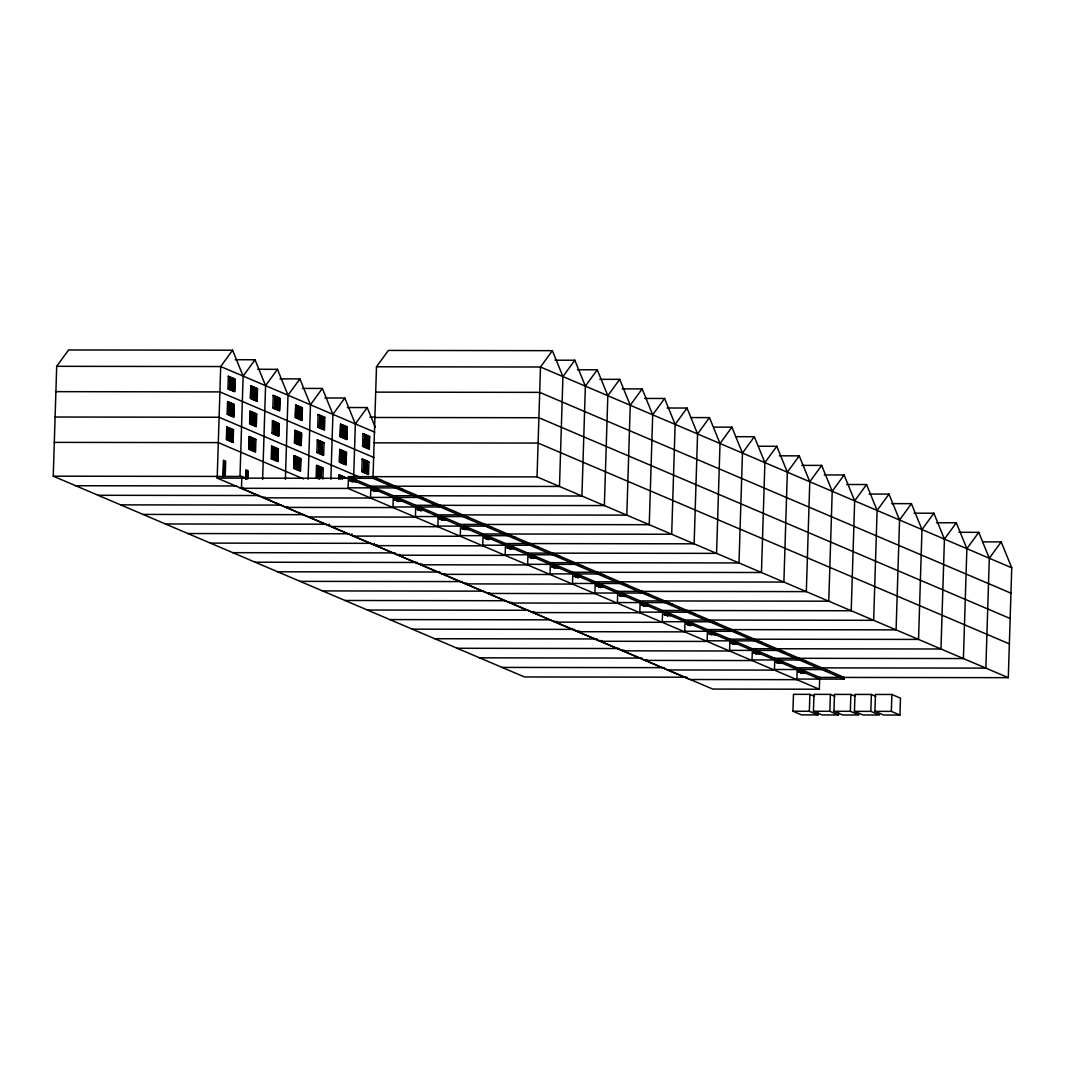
<?xml version="1.0" encoding="UTF-8"?>
<svg xmlns="http://www.w3.org/2000/svg" width="1065" height="1065" viewBox="0 0 1065 1065"><rect width="100%" height="100%" fill="white"/><g stroke="black" fill="none" stroke-linecap="round" stroke-linejoin="round"><path stroke-width="1.5" d="M686.845 677.207L524.513 676.967L53.25 476.175L56.698 366.307L68.586 349.959L232.583 350.199L243.139 376.105L239.998 476.321M688.456 678.898L217.193 478.105L220.695 366.546L232.583 350.199M222.905 477.12L223.437 460.213L225.687 461.172L225.208 476.534M228.043 440.338L228.442 427.664M228.842 414.977L229.241 402.304M229.641 389.63L230.04 376.943M229.734 441.056L230.133 428.37M230.519 415.696L230.919 403.023M231.318 390.336L231.717 377.662M231.411 441.775L231.811 429.089M232.21 416.415L232.609 403.741M233.009 391.055L233.408 378.381M800.254 669.113L819.704 677.393L819.331 689.228L712.725 689.068L241.475 488.289L241.848 476.454L53.25 476.175M245.589 478.997L245.882 469.772L248.132 470.73L247.879 478.411M246.042 479.17L246.281 471.662L247.626 472.234L247.439 478.238M250.488 449.896L250.887 437.222M251.287 424.536L251.686 411.862M252.086 399.189L252.485 386.515M252.165 450.615L252.565 437.941M252.964 425.255L253.363 412.581M253.763 399.907L254.162 387.221M253.856 451.334L254.255 438.647M254.655 425.973L255.054 413.3M255.44 400.626L255.84 387.94M262.629 479.436L265.584 385.663L255.028 359.757L235.152 359.73M272.933 459.454L273.332 446.781M273.718 434.107L274.118 421.421M274.517 408.747L274.916 396.073M274.61 460.173L275.01 447.5M275.409 434.826L275.808 422.139M276.208 409.466L276.607 396.792M276.288 460.892L276.687 448.219M277.086 435.532L277.486 422.858M277.885 410.185L278.284 397.511M285.38 479.343L288.016 395.235L277.459 369.315L257.584 369.289M295.364 469.013L295.764 456.339M296.163 443.666L296.563 430.992M296.962 418.305L297.361 405.632M297.055 469.732L297.454 457.058M297.854 444.385L298.24 431.698M298.639 419.024L299.039 406.351M298.733 470.45L299.132 457.777M299.531 445.103L299.931 432.417M300.33 419.743L300.729 407.07M308.118 479.277L310.461 404.793L299.904 378.887L280.028 378.847M318.209 465.898L317.809 478.584L316.132 477.865L316.518 465.192L323.254 468.054L322.908 479.144M318.608 453.224L319.007 440.551M319.407 427.877L319.806 415.19M319.487 479.303L319.886 466.616M320.285 453.943L320.685 441.269M321.084 428.583L321.484 415.909M319.62 478.917L319.993 467.096L321.444 467.708L321.124 478.065M321.231 478.425L321.577 467.335M321.976 454.662L322.375 441.988M322.775 429.302L323.161 416.628M329.391 525.91L329.444 524.22M330.856 479.33L332.906 414.352L322.349 388.445L302.473 388.419M338.816 479.503L338.963 474.75L345.699 477.613M338.976 478.172L339.069 475.216L340.52 475.842L340.427 478.797M340.654 478.891L340.654 475.469M341.053 462.782L341.439 450.109M341.838 437.435L342.238 424.749M342.238 479.356L342.331 476.188M342.73 463.501L343.13 450.828M343.529 438.154L343.928 425.468M344.408 464.22L344.807 451.547M345.206 438.873L345.606 426.186M819.438 689.281L348.069 488.436L348.441 476.614L537.04 476.894L1008.302 677.673L1011.75 567.805L1001.193 541.899L982.968 541.872M351.836 535.469L351.889 533.791M353.647 477.799L355.351 423.91L344.794 398.004L324.905 397.977M353.886 480.648L353.806 479.756L356.389 480.848M354.113 480.741L354.033 479.849M354.259 479.942L354.339 480.834L349.786 480.635M354.565 480.927L354.472 480.035M354.698 480.129L354.791 481.021L350.345 480.874M355.018 481.127L354.925 480.222M355.151 480.328L355.231 481.22L350.798 481.061M355.457 481.313L355.377 480.422M355.683 481.407L355.603 480.515M355.83 480.608L355.91 481.5L351.357 481.3M356.136 481.593L356.043 480.701M356.269 480.808L356.362 481.7L351.916 481.54M363.485 472.354L363.884 459.667M364.283 446.994L364.683 434.32M365.175 473.06L365.575 460.386M365.961 447.713L366.36 435.039M366.853 473.779L367.252 461.105M367.651 448.432L368.051 435.745M348.441 476.614L370.886 486.173L370.514 498.007L263.92 497.848M373.043 476.641L844.305 677.433L844.252 679.124L372.99 478.331L376.491 366.773L388.379 350.425L552.376 350.665L562.932 376.584L559.484 486.452L370.886 486.173M374.334 543.35L374.281 545.04L377.556 545.04M376.438 490.246L376.358 489.354M376.584 489.461L376.664 490.353L372.231 490.193M376.89 490.446L376.81 489.554M377.116 490.539L377.037 489.647M377.25 489.74L377.343 490.632L372.79 490.433M377.569 490.725L377.476 489.833M377.702 489.927L377.795 490.832L373.349 490.672M378.008 490.925L377.929 490.033M378.235 491.018L378.155 490.126M378.381 490.22L378.461 491.111L373.802 490.872M374.361 491.111L378.794 491.258L378.594 490.313M378.794 491.258L378.821 490.406L376.251 489.314L376.225 490.153L372.124 490.153L374.694 491.245M373.882 487.451L393.331 495.731L392.958 507.566L286.352 507.406M395.488 486.212L395.435 487.903L347.869 487.823M398.39 501.668L398.483 498.5M398.989 499.858L398.909 498.966M399.135 499.059L399.215 499.951L394.782 499.805M399.442 500.057L399.362 499.166M399.588 499.259L399.668 500.151L395.235 500.004M399.894 500.244L399.801 499.352M400.12 500.337L400.027 499.445M400.254 499.538L400.347 500.43L395.794 500.244M400.56 500.537L400.48 499.631M400.706 499.738L400.786 500.63L396.353 500.47M401.012 500.723L400.933 499.831M401.159 499.924L401.239 500.816L396.806 500.67M396.313 497.009L415.763 505.289L415.39 517.124L308.797 516.964M417.919 495.771L417.866 497.462L370.314 497.395M420.821 511.227L420.928 508.058M421.101 509.283L421.128 508.431L423.71 509.536L423.684 510.375L419.237 510.228M421.327 509.376L421.234 508.484M421.554 509.469L421.46 508.577M421.767 509.563L421.687 508.671M421.993 509.656L421.913 508.764M422.139 508.87L422.219 509.762L417.666 509.563M422.446 509.855L422.366 508.964M422.672 509.949L422.579 509.057M422.805 509.15L422.898 510.042L418.239 509.802M423.031 509.243L423.124 510.135L418.798 510.042M423.338 510.241L423.258 509.336M423.564 510.335L423.484 509.443M418.758 506.567L438.208 514.861L437.835 526.682L331.242 526.536M440.364 505.329L440.311 507.02L392.759 506.953M443.546 518.841L443.572 517.989L446.142 519.094M443.759 518.935L443.679 518.043M443.879 518.988L443.905 518.136L444.105 519.081M444.331 519.174L444.238 518.282M444.544 519.267L444.464 518.375M444.771 519.361L444.691 518.469M444.997 519.467L444.917 518.575M445.143 518.668L445.223 519.56L440.67 519.361M445.45 519.653L445.356 518.762M445.676 519.747L445.583 518.855M445.902 519.84L445.809 518.948M446.035 519.041L446.115 519.946L441.802 519.84M441.203 516.126L460.652 524.419L460.28 536.254L353.673 536.094M462.809 514.888L462.756 516.578L415.19 516.512M466.324 528.546L466.23 527.654M466.457 527.747L466.537 528.639L462.103 528.493M466.763 528.733L466.683 527.841M466.883 528.786L466.909 527.934L467.109 528.879M467.242 528.08L467.322 528.972L462.663 528.733M467.548 529.065L467.468 528.173M467.775 529.172L467.695 528.28M468.001 529.265L467.921 528.373M468.134 528.466L468.227 529.358L463.674 529.159M468.454 529.451L468.36 528.56M463.634 525.697L483.084 533.978L482.711 545.812L376.118 545.653M485.254 524.459L485.201 526.15L437.635 526.07M488.143 539.915L488.249 536.747M488.422 537.958L488.449 537.119L491.032 538.224M488.555 537.173L488.649 538.065L484.322 537.958L486.905 539.063M488.875 538.158L488.782 537.266M489.008 537.359L489.101 538.251L484.655 538.105M489.314 538.344L489.234 537.452M489.541 538.437L489.461 537.545M489.687 537.639L489.767 538.531L485.107 538.291M489.887 538.584L489.913 537.745M490.1 538.677L490.02 537.785M490.326 538.77L490.246 537.878M490.552 538.877L490.472 537.985M490.699 538.078L490.779 538.97L486.226 538.77M490.912 538.171L491.005 539.063L486.678 538.957M486.079 535.256L505.529 543.536L505.156 555.371L398.563 555.211M507.686 534.018L507.632 535.708L460.08 535.628M510.588 549.473L510.681 546.305M511.2 547.663L511.12 546.771M511.426 547.769L511.333 546.878M511.653 547.863L511.559 546.971M511.879 547.956L511.786 547.064M512.012 547.157L512.092 548.049L507.552 547.849M512.318 548.142L512.238 547.25M512.545 548.235L512.465 547.343M512.691 547.45L512.771 548.342L508.112 548.089M512.877 548.382L512.904 547.543M513.024 547.583L513.104 548.475L508.671 548.329M509.123 548.528L513.45 548.621L513.25 547.69M513.45 548.621L513.476 547.783L510.894 546.678L510.974 547.57L506.767 547.516L509.35 548.621M508.524 544.814L527.974 553.108L527.601 564.929L420.995 564.783M530.13 543.576L530.077 545.267L482.512 545.2M533.299 557.088L533.325 556.236L535.908 557.341L535.881 558.18L531.675 558.127M533.445 556.289L533.525 557.181L529.198 557.075L531.781 558.18M533.751 557.275L533.672 556.383M533.978 557.368L533.885 556.476M534.111 556.582L534.204 557.474L529.545 557.221M534.337 556.676L534.43 557.567L530.104 557.461M534.643 557.661L534.563 556.769M537.04 476.894L540.488 367.012L552.376 350.665M534.87 557.754L534.79 556.862M535.016 556.955L535.096 557.847L530.556 557.647M535.322 557.94L535.242 557.048M535.549 558.047L535.455 557.155M535.682 557.248L535.655 558.087L531.115 557.887M530.969 554.372L550.405 562.666L550.046 574.501L443.439 574.341M552.575 553.134L552.522 554.825L504.956 554.759M555.85 566.7L555.77 565.808L558.353 566.899M556.076 566.793L555.997 565.901M556.303 566.886L556.223 565.994M556.449 566.087L556.529 566.979L551.976 566.78M556.755 567.073L556.662 566.181M556.982 567.179L556.889 566.287M557.115 566.38L557.208 567.272L552.535 567.019M557.341 566.473L557.421 567.365L553.108 567.259M557.647 567.459L557.567 566.567M557.874 567.552L557.794 566.66M558.02 566.753L558.1 567.645L553.547 567.459M558.233 566.86L558.326 567.752L554.106 567.698M553.401 563.931L572.85 572.225L572.477 584.059L465.884 583.9M575.007 562.693L574.954 564.383L527.401 564.317M577.909 578.162L578.015 574.994M578.188 576.205L578.215 575.366L580.798 576.458L580.771 577.31L574.088 576.205L578.521 576.351L578.548 575.513M578.415 576.298L578.322 575.406M578.854 576.498L578.774 575.606M579.08 576.591L579.001 575.699M579.307 576.684L579.227 575.792M579.44 575.885L579.533 576.777L574.98 576.591M554.945 360.196L574.82 360.236L585.377 386.142L581.916 496.01L393.331 495.731M579.759 576.884L579.666 575.992M579.986 576.977L579.893 576.085M580.199 577.07L580.119 576.178M580.425 577.163L580.345 576.272M580.571 576.365L580.651 577.257L576.098 577.057M575.846 573.503L595.295 581.783L594.922 593.618L488.329 593.458M597.452 572.264L597.398 573.955L548.195 573.875M600.354 587.72L600.447 584.552M600.74 585.817L600.647 584.925L603.229 586.03M600.873 585.018L600.966 585.91L596.52 585.763L599.102 586.868M601.192 586.003L601.099 585.111M601.405 586.109L601.326 585.218M601.632 586.203L601.552 585.311M601.858 586.296L601.778 585.404M577.376 369.768L597.265 369.795L607.822 395.701L604.361 505.569L415.763 505.289M602.084 586.389L602.005 585.497M602.311 586.482L602.218 585.59M602.444 585.697L602.537 586.589L597.984 586.389M602.763 586.682L602.67 585.79M602.897 585.883L602.976 586.775L598.543 586.629M603.123 585.976L603.203 586.868L598.996 586.815M598.29 583.061L617.74 591.341L617.367 603.176L510.761 603.016M619.897 581.823L619.843 583.514L572.278 583.447M623.065 595.335L623.092 594.483L625.674 595.588L625.648 596.427L618.965 595.322L623.398 595.481L623.211 594.536M623.518 595.521L623.424 594.629M623.744 595.615L623.651 594.723M623.877 594.816L623.97 595.708L619.417 595.521M624.183 595.814L624.103 594.922M624.33 595.015L624.41 595.907L619.976 595.761M599.821 379.326L619.697 379.353L630.254 405.259L626.806 515.127L438.208 514.861M624.636 596.001L624.556 595.109M624.862 596.094L624.782 595.202M625.088 596.187L624.995 595.295M625.315 596.293L625.222 595.402M625.448 595.495L625.541 596.387L620.988 596.187M620.722 592.619L640.172 600.913L639.799 612.734L533.206 612.588M642.328 591.381L642.275 593.072L594.723 593.005M645.51 604.893L645.536 604.055L648.119 605.146M645.736 604.987L645.643 604.095M645.869 604.188L645.843 605.04L641.41 604.893L643.992 605.985L648.092 605.998L647.999 605.106M646.069 605.133L645.989 604.241M646.202 604.334L646.295 605.226L641.862 605.08M646.522 605.319L646.428 604.427M646.748 605.426L646.655 604.521M622.266 388.885L642.142 388.911L652.699 414.818L649.251 524.699L460.652 524.419M646.881 604.627L646.961 605.519L642.421 605.319M647.187 605.612L647.107 604.72M647.334 604.813L647.413 605.705L642.98 605.559M647.64 605.799L647.56 604.907M647.866 605.892L647.773 605M643.167 602.178L662.616 610.471L662.244 622.306L555.65 622.146M664.773 600.94L664.72 602.63L617.168 602.564M667.675 616.409L667.768 613.24M668.061 614.505L667.968 613.613L670.551 614.705L670.524 615.557L663.854 614.452L668.394 614.651L668.421 613.799M668.288 614.598L668.194 613.706M664.414 614.691L668.847 614.838L668.647 613.893M668.847 614.838L668.873 613.986L669.073 614.931M644.698 398.443L664.587 398.47L675.143 424.389L671.682 534.257L483.084 533.978M669.299 615.024L669.206 614.132M669.512 615.131L669.432 614.225M669.739 615.224L669.659 614.332M669.885 614.425L669.965 615.317L665.425 615.117M670.191 615.41L670.111 614.518M670.324 614.611L670.418 615.503L665.984 615.357M665.612 611.749L685.061 620.03L684.689 631.865L578.082 631.705M687.218 610.511L687.165 612.202L639.599 612.122M690.107 625.967L690.213 622.799M690.386 624.01L690.413 623.171L692.995 624.276L692.969 625.115L688.416 624.915M690.613 624.117L690.533 623.225M690.746 623.318L690.839 624.21L686.286 624.01L688.869 625.115M691.065 624.303L690.972 623.411M691.292 624.396L691.198 623.504M691.505 624.489L691.425 623.597M691.731 624.596L691.651 623.691M667.143 408.002L687.018 408.041L697.575 433.948L694.127 543.816L505.529 543.536M692.077 624.729L691.984 623.837L691.851 624.636L687.404 624.489M692.29 624.836L692.21 623.93M692.516 624.929L692.436 624.037M692.743 625.022L692.663 624.13M688.043 621.308L707.493 629.588L707.12 641.423L600.527 641.263M709.649 620.07L709.596 621.76L662.044 621.694M712.938 633.622L712.858 632.73L715.44 633.835L715.414 634.673L710.861 634.474M713.164 633.715L713.084 632.823M713.39 633.821L713.31 632.929M713.617 633.915L713.523 633.023M713.75 633.116L713.843 634.008L709.29 633.808M714.069 634.101L713.976 633.209M691.238 417.573L709.463 417.6L720.02 443.506L716.572 553.374L527.974 553.108M714.202 633.302L714.282 634.194L709.849 634.048M714.429 633.395L714.855 634.434L710.302 634.247M715.068 634.54L714.988 633.635M715.294 634.634L715.214 633.742M710.488 630.866L729.938 639.16L729.565 650.981L622.972 650.835M732.094 629.628L732.041 631.319L684.489 631.252M733.306 644.045L737.845 644.245L737.765 643.34L735.303 642.288L735.276 643.14L731.176 643.127L733.745 644.232M735.489 643.233L735.409 642.341M735.635 642.435L735.715 643.327L731.282 643.18M735.942 643.42L735.862 642.528M736.168 643.526L736.088 642.634M736.394 643.619L736.301 642.728M736.621 643.713L736.527 642.821M713.683 427.132L731.908 427.158L742.465 453.064L739.004 562.946L550.405 562.666M736.754 642.914L736.847 643.806L732.294 643.606M737.06 643.899L736.98 643.007M737.206 643.1L737.286 644.005L732.853 643.846M737.513 644.099L737.433 643.207M737.632 644.139L737.659 643.3M732.933 640.424L752.383 648.718L752.01 660.553L645.403 660.393M754.539 639.186L754.486 640.877L706.92 640.811M757.827 652.752L757.734 651.86L760.317 652.952M758.054 652.845L757.961 651.953M758.187 652.046L758.267 652.938L753.727 652.739M758.493 653.031L758.413 652.139M758.639 652.233L758.719 653.125L754.286 652.978M758.946 653.231L758.866 652.339M736.128 436.69L754.34 436.717L764.896 462.636L761.448 572.504L572.85 572.225M759.172 653.324L759.079 652.432M759.398 653.417L759.305 652.526M759.625 653.511L759.531 652.619M759.758 652.712L759.838 653.604L755.298 653.417M760.064 653.71L759.984 652.805M760.21 652.912L760.29 653.803L755.857 653.657M755.365 649.996L774.814 658.277L774.441 670.111L667.848 669.952M776.984 648.758L776.931 650.435L729.365 650.369M780.379 662.363L780.286 661.458M780.605 662.457L780.512 661.565M780.831 662.55L780.738 661.658M781.044 662.643L780.965 661.751M781.191 661.844L781.271 662.736L776.731 662.537M781.497 662.829L781.417 661.937M758.56 446.262L776.784 446.288L787.341 472.194L783.893 582.062L595.295 581.783M781.643 662.044L781.723 662.936L777.29 662.776M781.95 663.029L781.856 662.137M782.176 663.122L782.083 662.23M782.402 663.215L782.309 662.323M782.615 663.309L782.535 662.417M818.04 711.846L817.947 714.921L801.546 714.895L792.946 711.234L793.478 694.327L809.879 694.353L814.179 696.191M777.809 659.555L797.259 667.835L796.886 679.67L690.293 679.51M799.416 658.316L799.362 660.007L751.81 659.927M802.93 671.962L802.837 671.07M803.063 671.163L803.156 672.068L798.723 671.909M803.383 672.161L803.29 671.269M803.596 672.255L803.516 671.363M803.822 672.348L803.742 671.456M779.354 455.82L799.229 455.847L809.786 481.753L806.325 591.621L617.74 591.341M804.048 672.441L803.968 671.549M804.195 671.642L804.275 672.534L799.722 672.348M804.501 672.641L804.408 671.749M804.634 671.842L804.727 672.734L800.294 672.587M804.954 672.827L804.86 671.935M805.087 672.028L805.167 672.92L800.734 672.774M817.947 714.921L809.347 711.26L809.879 694.353M838.541 711.886L838.448 714.948L822.047 714.934L813.447 711.26L813.98 694.353L830.38 694.38L834.68 696.217M821.861 667.875L821.807 669.566L774.242 669.499M801.785 465.378L821.674 465.405L832.218 491.311L828.77 601.192L640.172 600.913M838.448 714.948L829.848 711.287L830.38 694.38M833.948 711.287L850.349 711.314L858.949 714.988L842.548 714.961L833.948 711.287L834.481 694.393L850.868 694.42L855.182 696.244M824.23 474.937L844.106 474.963L854.663 500.883L851.215 610.751L662.616 610.471M850.349 711.314L850.868 694.42M854.436 711.327L870.837 711.353L879.45 715.014L863.049 714.988L854.436 711.327L854.969 694.42L871.37 694.447L875.67 696.284M846.675 484.495L866.551 484.535L877.107 510.441L873.646 620.309L685.061 620.03M870.837 711.353L871.37 694.447M874.937 711.353L875.47 694.447L891.871 694.473L900.484 698.147L899.952 715.041L883.551 715.014L874.937 711.353L891.338 711.38L899.952 715.041M891.338 711.38L891.871 694.473M869.107 494.067L888.995 494.093L899.552 520L896.091 629.868L707.493 629.588M891.551 503.625L911.427 503.652L921.984 529.558L918.536 639.426L729.938 639.16M913.996 513.184L933.872 513.21L944.429 539.116L940.981 648.998L752.383 648.718M936.428 522.742L956.317 522.769L966.874 548.688L963.412 658.556L774.814 658.277M958.873 532.3L978.748 532.34L989.305 558.246L985.857 668.114L797.259 667.835M243.139 376.105L255.028 359.757M265.584 385.663L277.459 369.315M288.016 395.235L299.904 378.887M310.461 404.793L322.349 388.445M332.906 414.352L344.794 398.004M355.351 423.91L367.225 407.562L375.306 427.385M562.932 376.584L574.82 360.236M585.377 386.142L597.265 369.795M607.822 395.701L619.697 379.353M630.254 405.259L642.142 388.911M652.699 414.818L664.587 398.47M675.143 424.389L687.018 408.041M697.575 433.948L709.463 417.6M720.02 443.506L731.908 427.158M742.465 453.064L754.34 436.717M764.896 462.636L776.784 446.288M787.341 472.194L799.229 455.847M809.786 481.753L821.674 465.405M832.218 491.311L844.106 474.963M854.663 500.883L866.551 484.535M877.107 510.441L888.995 494.093M899.552 520L911.427 503.652M921.984 529.558L933.872 513.21M944.429 539.116L956.317 522.769M966.874 548.688L978.748 532.34M989.305 558.246L1001.193 541.899M56.698 366.307L220.695 366.546L374.787 432.204M376.491 366.773L540.488 367.012L1011.75 567.805M55.913 391.654L219.909 391.907L374.001 457.551M375.705 392.133L539.702 392.373L1010.951 593.165M347.35 407.536L367.225 407.562M369.795 417.094L374.76 417.107M55.114 417.014L219.11 417.254L361.235 477.812M374.907 417.48L538.903 417.733L1010.152 618.512M54.315 442.374L218.312 442.614L303.578 478.944M374.108 442.84L538.105 443.08L1009.354 643.872M217.193 478.105L372.99 478.331M378.434 479.995L380.897 479.995M353.78 480.595L349.679 480.595L352.262 481.686M75.695 485.733L236.377 485.973M239.638 487.663L242.913 487.677M241.475 488.289L348.069 488.436M401.092 488.595L398.63 488.595L403.342 489.554M98.126 495.292L258.822 495.531M262.07 497.235L265.358 497.235M423.537 498.154L421.074 498.154L425.774 499.112M120.571 504.863L281.253 505.09M284.515 506.794L287.79 506.794M445.982 507.725L443.519 507.712L445.756 508.671M421.207 509.323L417.001 509.27L419.583 510.375M417.227 509.363L421.66 509.523M143.016 514.422L303.698 514.661M468.414 517.284L465.951 517.284L468.201 518.229M443.652 518.895L439.446 518.828L442.015 519.933M439.659 518.935L444.212 519.121M440.231 519.174L444.664 519.321M441.23 519.6L445.782 519.8M165.448 523.98L326.143 524.22M490.859 526.842L488.396 526.842L490.646 527.801M463.222 528.972L467.668 529.119M464.234 529.398L468.56 529.505L468.587 528.653L466.004 527.561L466.097 528.453L461.877 528.4L464.46 529.491M187.893 533.538L348.575 533.778M513.077 537.359L515.54 537.359M485.667 538.531L490.22 538.73M210.338 543.11L371.019 543.336M535.522 546.917L537.985 546.917M507.1 547.663L511.533 547.809M232.782 552.668L395.115 552.908M396.726 554.599L400.001 554.599M555.717 555.531L558.18 555.531M557.967 556.476L560.43 556.489M255.214 562.227L417.56 562.466M419.157 564.157L422.446 564.17M580.625 565.089L578.162 565.089L582.861 566.048M555.97 566.74L551.643 566.647L554.226 567.738M277.659 571.785L440.005 572.025M441.602 573.716L444.877 573.729M603.056 574.647L600.607 574.647L605.306 575.606M574.528 576.391L578.974 576.538M575.539 576.831L580.092 577.017M300.104 581.357L462.436 581.583M464.047 583.287L467.322 583.287M625.501 584.206L623.038 584.206L627.751 585.164M596.972 585.95L601.525 586.149M597.532 586.189L601.978 586.349M322.535 590.915L483.217 591.155M486.479 592.846L489.767 592.846M647.946 593.777L645.483 593.764L650.183 594.736M620.429 595.947L624.969 596.147M344.98 600.474L505.662 600.713M508.924 602.404L512.198 602.404M670.391 603.336L667.928 603.336L672.627 604.294M643.433 605.745L647.973 605.945M367.425 610.032L528.107 610.272M531.368 611.962L534.643 611.976M690.36 612.894L692.822 612.894M692.609 613.853L695.072 613.853M664.853 614.878L669.406 615.077M389.857 619.59L550.552 619.83M553.8 621.534L557.088 621.534M712.805 622.453L715.267 622.453M715.054 623.411L717.504 623.411M686.845 624.25L691.398 624.449M687.857 624.676L692.41 624.875M412.301 629.162L574.647 629.402M576.245 631.092L579.52 631.092M735.249 632.011L737.712 632.024M737.486 632.969L739.949 632.969M712.831 633.582L708.731 633.569L711.314 634.673M708.837 633.622L713.284 633.768M434.746 638.72L597.079 638.96M598.69 640.651L601.965 640.651M760.144 641.583L757.681 641.583L762.394 642.541M731.735 643.366L736.274 643.566M457.178 648.279L619.524 648.518M621.121 650.209L624.41 650.222M782.589 651.141L780.126 651.141L784.838 652.1M757.708 652.699L753.607 652.699L756.19 653.79M754.739 653.178L759.278 653.364M479.623 657.837L641.969 658.077M643.566 659.768L646.854 659.781M805.034 660.699L802.571 660.699L807.27 661.658M778.635 663.362L776.052 662.257L780.152 662.257L780.179 661.418L782.762 662.51L782.735 663.362L778.302 663.215M776.159 662.31L780.712 662.497M777.73 662.976L782.282 663.176M502.068 667.409L664.4 667.649M827.465 670.271L825.016 670.258L829.715 671.216M799.163 672.108L803.716 672.308M819.704 677.393L1008.302 677.673M796.687 679.057L844.252 679.124M792.946 711.234L809.347 711.26M813.447 711.26L829.848 711.287M228.456 376.704L229.907 377.316L229.534 389.151L228.083 388.539M230.133 377.423L231.598 378.035M233.501 378.847L234.966 379.473L234.593 391.308L233.129 390.682M252.352 386.888L250.901 386.262L250.528 398.097L251.979 398.723M254.255 387.7L255.72 388.312M257.397 389.031L255.946 388.419L255.573 400.24L257.024 400.866M273.332 395.821L274.797 396.446M276.474 397.165L275.023 396.539L274.65 408.374L276.101 409M278.391 397.977L279.842 398.603L279.469 410.424L278.018 409.812M297.454 406.098L298.919 406.724L298.546 418.558L297.082 417.933M299.145 406.817L300.596 407.442M318.222 414.951L319.673 415.563M321.364 416.282L319.899 415.67L319.527 427.491L320.991 428.117M323.267 417.094L324.719 417.72M342.344 425.228L343.795 425.84M345.486 426.559L344.022 425.947L343.649 437.768L345.113 438.394M363.098 434.067L364.563 434.693M366.466 435.505L367.918 436.131L367.545 447.952L366.094 447.34M368.144 436.224L369.608 436.836M229.76 389.244L231.225 389.87M253.883 399.535L255.347 400.147M272.959 407.655L274.424 408.281M298.772 418.652L300.224 419.277M317.849 426.785L319.3 427.398M322.895 428.929L324.359 429.554M341.971 437.063L343.423 437.675M362.726 445.902L364.19 446.528M367.771 448.059L369.236 448.671M227.657 402.051L229.121 402.677L228.749 414.511L227.284 413.886M229.334 402.77L230.799 403.395M232.703 404.207L234.167 404.833L233.794 416.655L232.33 416.042M251.553 412.235L250.102 411.623L249.729 423.444L251.18 424.07M253.47 413.047L254.921 413.673M256.612 414.391L255.147 413.766L254.775 425.601L256.239 426.226M272.534 421.181L273.998 421.807M275.675 422.512L274.224 421.9L273.851 433.735L275.303 434.347M277.592 423.324L279.043 423.95L278.671 435.785L277.22 435.159M296.656 431.458L298.12 432.084L297.747 443.905L296.296 443.293M298.346 432.177L299.798 432.789M317.423 440.298L318.874 440.923M320.565 441.642L319.101 441.016L318.728 452.851L320.192 453.477M322.469 442.454L323.933 443.08M341.546 450.575L342.997 451.201M344.687 451.919L343.223 451.294L342.85 463.129L344.315 463.754M362.3 459.428L363.764 460.04M365.668 460.852L367.132 461.478L366.759 473.313L365.295 472.687M367.345 461.571L368.81 462.197M228.962 414.605L230.426 415.23M253.097 424.882L254.548 425.507M272.161 433.016L273.625 433.628M297.974 444.012L299.438 444.624M317.05 452.132L318.502 452.758M322.096 454.289L323.56 454.901M341.173 462.41L342.637 463.035M361.927 471.262L363.391 471.875M366.972 473.406L368.437 474.031M401.265 499.978L398.683 498.873L398.776 499.765L394.556 499.711L397.139 500.816M805.193 672.082L802.624 670.977L802.704 671.869L798.497 671.815L801.08 672.92M348.388 478.305L819.651 679.084M226.858 427.411L228.323 428.037L227.95 439.858L226.486 439.246M228.549 428.13L230 428.756M231.904 429.568L233.368 430.18L232.995 442.015L231.531 441.389M250.754 437.595L249.303 436.97L248.93 448.804L250.382 449.43M252.671 438.407L254.122 439.033M255.813 439.738L254.349 439.126L253.976 450.961L255.44 451.573M271.748 446.528L273.199 447.154M274.89 447.872L273.425 447.247L273.053 459.082L274.517 459.707M276.793 448.685L278.245 449.31L277.872 461.145L276.421 460.519M295.87 456.818L297.321 457.431L296.949 469.266L295.498 468.64M297.548 457.524L299.012 458.15M316.625 465.658L318.076 466.284M319.766 466.989L318.302 466.377L317.929 478.212L319.394 478.824M321.67 467.801L323.134 468.427M340.747 475.935L342.211 476.561M342.424 476.654L343.889 477.28M344.115 477.373L345.566 477.985M228.176 439.965L229.627 440.577M252.299 450.242L253.75 450.854M271.375 458.363L272.826 458.988M297.175 469.359L298.639 469.985M316.252 477.493L317.716 478.105M241.848 476.454L247.826 478.997M223.836 462.09L223.41 475.616L224.755 476.188L225.181 462.663L223.836 462.09M226.765 426.945L226.366 439.619L233.089 442.481L233.488 429.807L226.765 426.945M227.564 401.585L227.164 414.258L233.887 417.134L234.287 404.46L227.564 401.585M228.349 376.225L227.95 388.911L234.686 391.774L235.085 379.1L228.349 376.225M230.226 428.849L229.854 440.684L231.318 441.296L231.691 429.461L230.226 428.849M231.025 403.489L230.652 415.323L232.103 415.949L232.476 404.114L231.025 403.489M231.824 378.142L231.451 389.963L232.902 390.589L233.275 378.754L231.824 378.142M249.197 436.504L248.797 449.177L255.533 452.053L255.933 439.366L249.197 436.504M249.995 411.143L249.596 423.83L256.332 426.692L256.732 414.019L249.995 411.143M250.794 385.796L250.395 398.47L257.131 401.332L257.53 388.658L250.794 385.796M250.981 437.688L250.608 449.523L252.072 450.149L252.445 438.314L250.981 437.688M251.779 412.328L251.407 424.163L252.871 424.789L253.244 412.954L251.779 412.328M252.578 386.981L252.205 398.816L253.67 399.428L254.042 387.607L252.578 386.981M271.642 446.062L271.242 458.735L277.978 461.611L278.378 448.937L271.642 446.062M272.44 420.715L272.041 433.388L278.777 436.251L279.176 423.577L272.44 420.715M273.239 395.355L272.84 408.028L279.576 410.904L279.975 398.217L273.239 395.355M275.103 447.966L274.73 459.8L276.194 460.426L276.567 448.591L275.103 447.966M275.902 422.619L275.529 434.44L276.993 435.066L277.366 423.231L275.902 422.619M276.7 397.258L276.328 409.093L277.792 409.706L278.165 397.884L276.7 397.258M294.086 455.62L293.687 468.307L300.423 471.169L300.809 458.496L294.086 455.62M294.885 430.273L294.486 442.947L301.209 445.822L301.608 433.136L294.885 430.273M295.671 404.913L295.285 417.587L302.007 420.462L302.407 407.788L295.671 404.913M294.18 456.1L293.807 467.921L295.271 468.547L295.644 456.712L294.18 456.1M294.978 430.739L294.606 442.574L296.07 443.2L296.443 431.365L294.978 430.739M295.777 405.379L295.404 417.214L296.869 417.839L297.228 406.005L295.777 405.379M299.225 458.243L298.866 470.078L300.317 470.703L300.689 458.869L299.225 458.243M300.024 432.896L299.651 444.717L301.115 445.343L301.488 433.508L300.024 432.896M300.823 407.536L300.45 419.37L301.914 419.996L302.287 408.161L300.823 407.536M317.317 439.832L316.917 452.505L323.654 455.381L324.053 442.694L317.317 439.832M318.115 414.471L317.716 427.158L324.452 430.02L324.852 417.347L318.115 414.471M320.791 441.735L320.419 453.57L321.87 454.196L322.242 442.361L320.791 441.735M321.577 416.375L321.217 428.21L322.668 428.836L323.041 417.001L321.577 416.375M339.762 449.39L339.362 462.064L346.098 464.939L346.498 452.266L339.762 449.39M340.56 424.043L340.161 436.717L346.897 439.579L347.296 426.905L340.56 424.043M339.855 449.869L339.495 461.691L340.946 462.316L341.319 450.482L339.855 449.869M340.654 424.509L340.281 436.344L341.745 436.956L342.118 425.135L340.654 424.509M344.914 452.013L344.541 463.847L345.992 464.473L346.365 452.638L344.914 452.013M345.712 426.666L345.34 438.487L346.791 439.113L347.163 427.278L345.712 426.666M362.207 458.948L361.807 471.635L368.53 474.497L368.929 461.824L362.207 458.948M363.005 433.601L362.606 446.275L369.329 449.15L369.728 436.464L363.005 433.601M363.99 460.147L363.618 471.968L365.069 472.594L365.441 460.759L363.99 460.147M364.776 434.786L364.403 446.621L365.867 447.247L366.24 435.412L364.776 434.786"/></g></svg>
